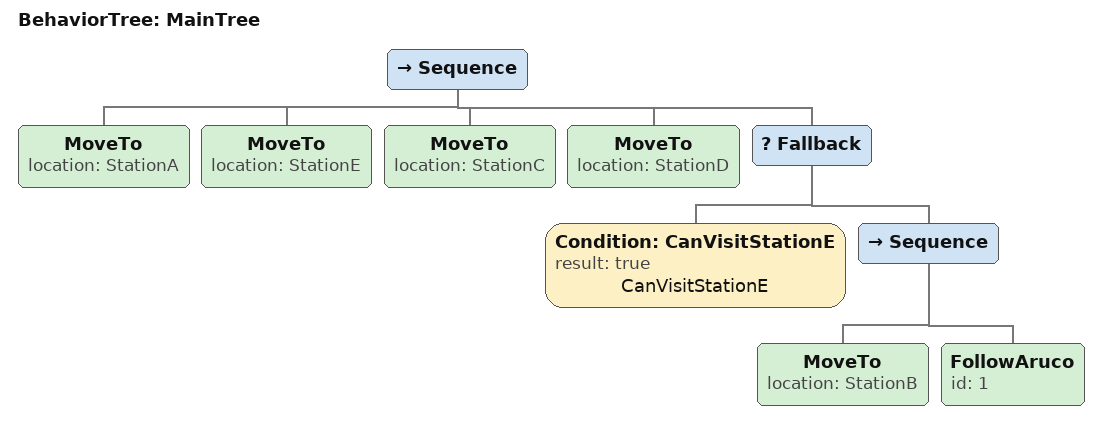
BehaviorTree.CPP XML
<root main_tree_to_execute = "MainTree">
    <BehaviorTree ID="MainTree">
        <Sequence>
            <MoveTo location="StationA"/>
            <MoveTo location="StationE"/>
            <MoveTo location="StationC"/>
            <MoveTo location="StationD"/>
            <Fallback>
                <Condition ID="CanVisitStationE" result="true" name="CanVisitStationE"/>
                <Sequence>
                    <MoveTo location="StationB"/>
                    <FollowAruco id="1"/>
                </Sequence>
            </Fallback>
        </Sequence>
    </BehaviorTree>
</root>
